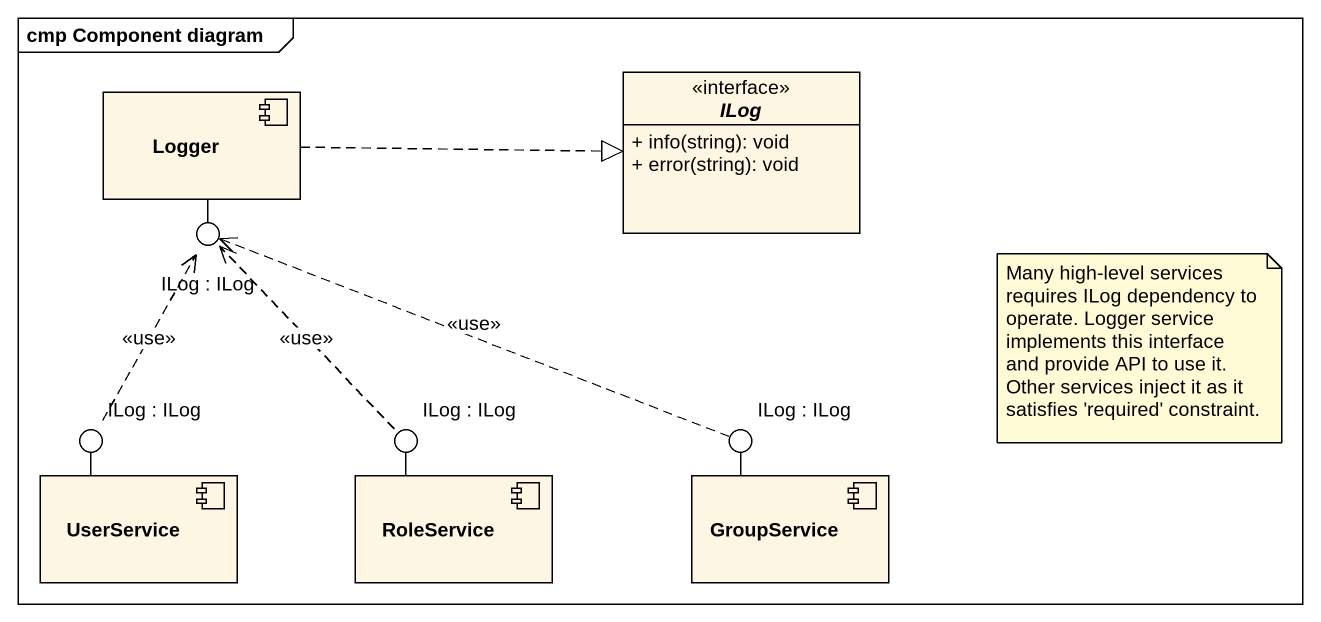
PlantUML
@startuml
mainframe cmp Component diagram
allowmixing
hide circle
hide empty members
skinparam classAttributeIconSize 0
component Logger
interface ILog {
  + info(string): void
  + error(string): void
}
() "ILog : ILog" as ILog_2
() "ILog : ILog" as ILog_3
() "ILog : ILog" as ILog_4
() "ILog : ILog" as ILog_5
component UserService
component RoleService
component GroupService
Logger -- ILog_2
UserService -up- ILog_3
RoleService -up- ILog_4
GroupService -up- ILog_5
Logger .right.|> ILog
ILog_3 .up.> ILog_2 : <<use>>
ILog_4 .up.> ILog_2 : <<use>>
ILog_5 .left.> ILog_2 : <<use>>
note as N1
  Many high-level services requires ILog dependency to operate. Logger service implements this interface and provide API to use it. Other services inject it as it satisfies 'required' constraint.
end note
@enduml
